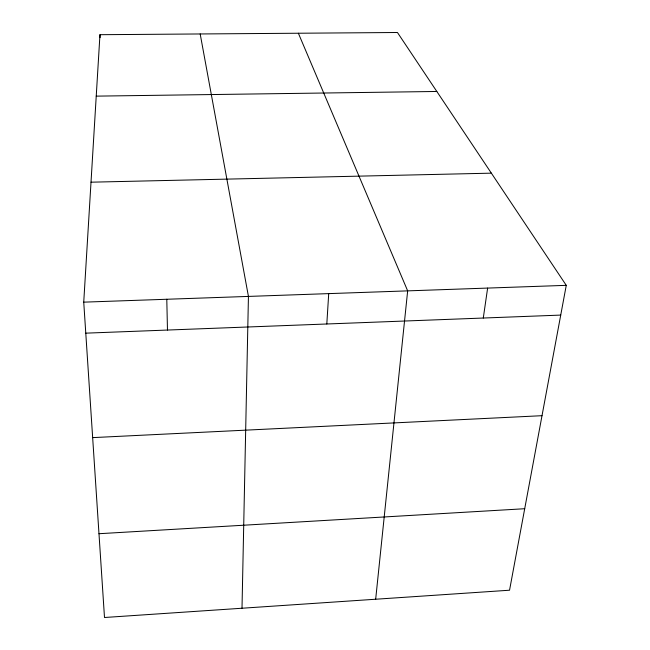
<?xml version="1.0" encoding="UTF-8"?>
<svg xmlns="http://www.w3.org/2000/svg" width="650" height="650" viewBox="0 0 650 650"><rect width="100%" height="100%" fill="white"/><g stroke="black" fill="none" stroke-linecap="round" stroke-linejoin="round"><path stroke-width="0.97" d="M242.003 608.238L248.438 296.416L200.184 33.954M83.736 302.152L99.962 34.702L397.451 32.5L566.264 285.342L509.543 590.216L104.496 617.5L83.736 302.152L566.264 285.342M326.812 323.984L328.713 293.621M375.668 599.235L407.664 290.867L298.366 33.231M483.283 318.037L487.63 288.08M98.979 533.715L524.704 508.723M92.657 437.621L542.011 415.691M85.784 333.158L560.722 315.088M91.016 182.187L491.359 173.16M96.233 96.135L436.824 91.471M99.962 34.702L100.108 37.635M166.79 299.26L167.472 330.046"/></g></svg>
